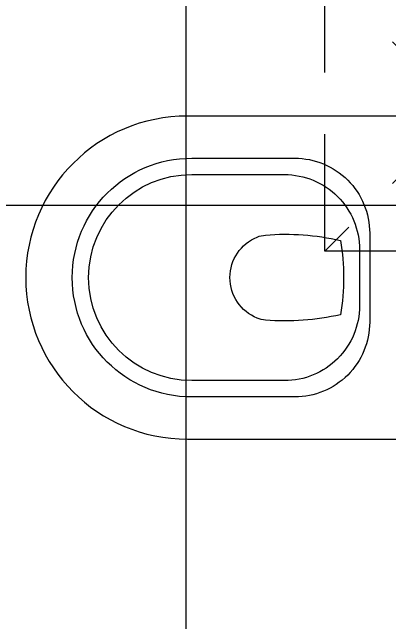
# Model space of a CAD drawing. Header units: millimetres. Extents: x 1573 to 2177, y 1587 to 1932.
# Drawn here: x 1905.448 to 1906.061, y 1906.027 to 1907.019 of the extents above; entities that cross this region are included whole.
import ezdxf

# ---------------------------------------------------------------- set-up
doc = ezdxf.new("R2010")
doc.units = ezdxf.units.MM
doc.header["$LTSCALE"] = 0.03
doc.linetypes.add('HIDDEN', pattern=[9.525, 6.35, -3.175])
doc.layers.add('-HIDRO', color=8, linetype='Continuous')

msp = doc.modelspace()

# ---------------------------------------------------------------- linework, layer by layer
at = {"layer": '-HIDRO', "ltscale": 100}
for p, q in [((1905.73089, 1905.8053), (1905.73089, 1907.1553)), ((1904.83089, 1906.7053), (1906.48089, 1906.7053))]:
    msp.add_line(p, q, dxfattribs=at)
at = {"layer": '-HIDRO', "linetype": 'HIDDEN'}
for p, q in [((1906.40589, 1906.6303), (1905.95589, 1907.0803)), ((1906.40589, 1907.0803), (1905.95589, 1906.6303)), ((1905.95589, 1906.6303), (1905.95589, 1907.0803)), ((1906.40589, 1906.6303), (1905.95589, 1906.6303))]:
    msp.add_line(p, q, dxfattribs=at)
at = {"layer": '-HIDRO'}
msp.add_lwpolyline([(1906.19446, 1906.85004), (1905.73256, 1906.85004, 1), (1905.73256, 1906.32504), (1906.19446, 1906.32504)], format="xyb", dxfattribs=at)
for points in [[(1906.02875, 1906.51526, -0.414214), (1905.90701, 1906.39352), (1905.73962, 1906.39352, -1), (1905.73962, 1906.78156), (1905.90701, 1906.78156, -0.414214), (1906.02875, 1906.65982)], [(1906.01228, 1906.54185, -0.414214), (1905.89054, 1906.42011), (1905.73962, 1906.42011, -1), (1905.73962, 1906.75497), (1905.89054, 1906.75497, -0.414214), (1906.01228, 1906.63323)], [(1905.98143, 1906.64787, -0.080388), (1905.98143, 1906.52721, -0.078063), (1905.85944, 1906.51848, -0.074711), (1905.84624, 1906.52162, -0.675472), (1905.84624, 1906.65346, -0.074711), (1905.85944, 1906.6566, -0.078063)]]:
    msp.add_lwpolyline(points, format="xyb", close=True, dxfattribs=at)

doc.saveas('drawing.dxf')
